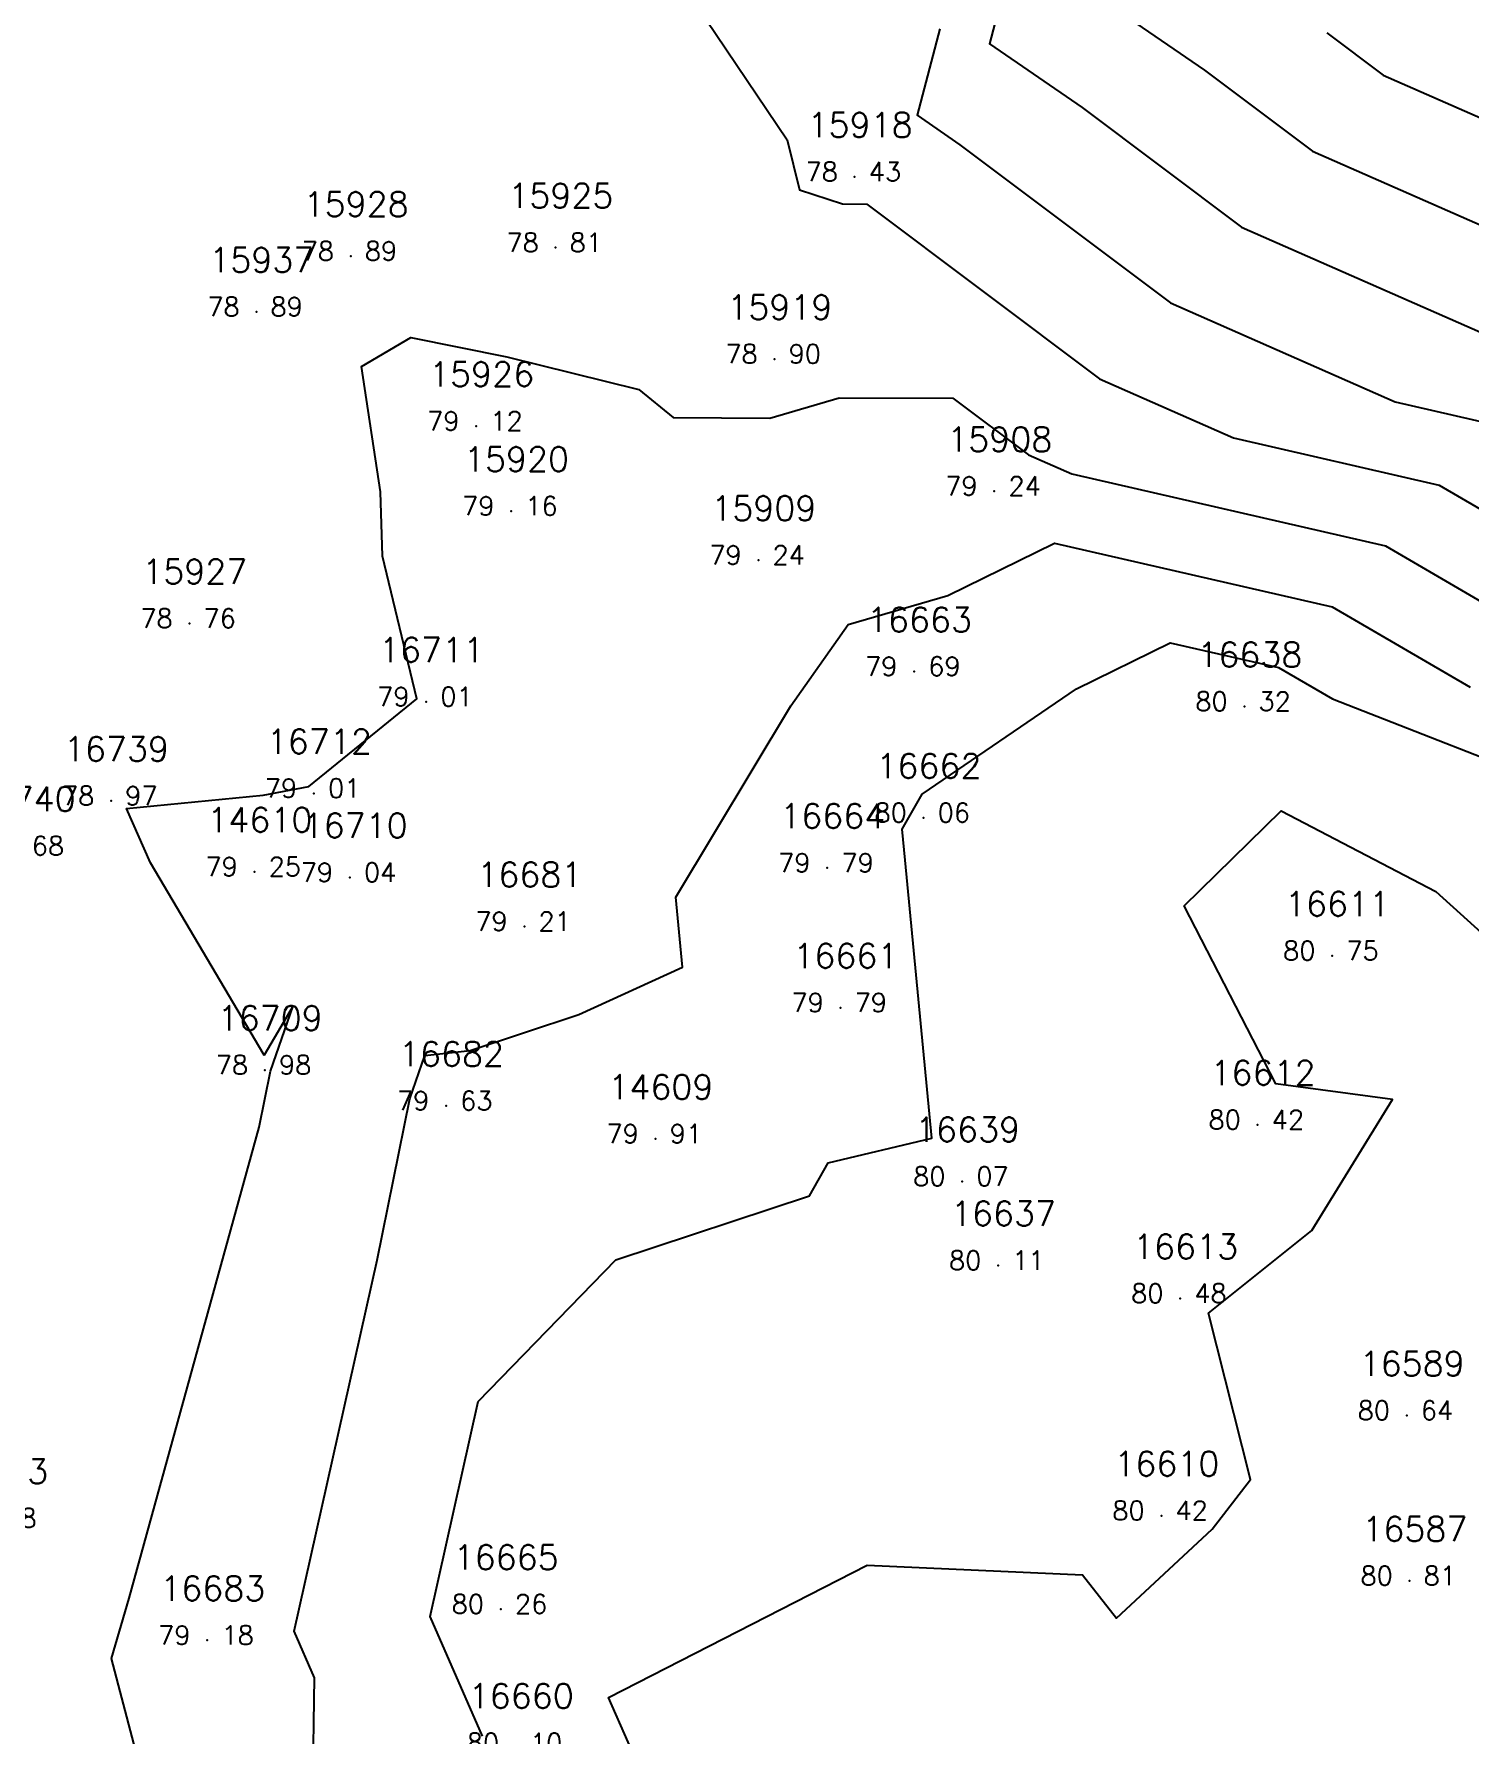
# Model space of a CAD drawing. Header units: millimetres. Extents: x 1412565 to 1412813, y 4931476 to 4931699.
# Drawn here: x 1412628.52 to 1412643.74, y 4931523.99 to 4931542 of the extents above; entities that cross this region are included whole.
import ezdxf
from ezdxf.enums import TextEntityAlignment as Align

# ---------------------------------------------------------------- set-up
doc = ezdxf.new("R2010")
doc.units = ezdxf.units.MM
for name, color, linetype in [('CIVIL', 50, 'Continuous'), ('CIVIL-DRAW', 80, 'Continuous'), ('CIVIL-NONAME', 130, 'Continuous'), ('CIVIL-TEXT', 240, 'Continuous'), ('CIVIL-Z', 50, 'Continuous'), ('Tcontours0', 7, 'Continuous'), ('Tcontours1', 7, 'Continuous'), ('Tcontours2', 7, 'Continuous')]:
    doc.layers.add(name, color=color, linetype=linetype)
doc.styles.add('CIVILCADMAIN', font='TXT.SHX')
doc.styles.get("Standard").update_dxf_attribs({"font": 'arial.ttf'})

# ---------------------------------------------------------------- blocks, each defined once
blk = doc.blocks.new('CIVIL-ZZ')
at = {"layer": 'CIVIL-DRAW'}
blk.add_point((0, 0), dxfattribs=at)
at = {"layer": 'CIVIL-NONAME'}
blk.add_attdef('NAME', text='', height=1.8, dxfattribs=at).set_placement((0, 2.1), align=Align.CENTER)
at = {"layer": 'CIVIL-TEXT', "flags": 8}
blk.add_attdef('TEXT', text='', height=2, dxfattribs=at).set_placement((0.2, -3.3), align=Align.CENTER)
at = {"layer": 'CIVIL-Z'}
blk.add_attdef('Z1', text='', height=1.6, dxfattribs=at).set_placement((-0.75, -0.225), align=Align.RIGHT)
blk.add_attdef('Z2', (0.75, -0.225), '', height=1.6, dxfattribs=at)

msp = doc.modelspace()

# ---------------------------------------------------------------- linework, layer by layer
at = {"layer": 'Tcontours0', "elevation": 80}
msp.add_lwpolyline([(1412633.275, 4931523.974), (1412632.721, 4931525.241), (1412633.231, 4931527.52), (1412634.688, 4931529.019), (1412636.743, 4931529.697), (1412636.938, 4931530.047), (1412638.038, 4931530.31), (1412637.754, 4931533.253), (1412637.723, 4931533.582), (1412637.934, 4931533.951), (1412639.572, 4931535.068), (1412640.565, 4931535.556), (1412641.713, 4931535.292), (1412642.283, 4931534.96), (1412644.829, 4931533.967)], dxfattribs=at)
at = {"layer": 'Tcontours1'}
for points, elevation in [([(1412639.417, 4931542.657), (1412640.928, 4931541.62), (1412642.07, 4931540.762), (1412644.201, 4931539.825), (1412645.536, 4931539.387), (1412646.272, 4931539.07), (1412647.369, 4931536.864), (1412648.347, 4931535.08), (1412649.282, 4931534.357), (1412649.687, 4931533.714), (1412651.473, 4931533.096), (1412652.608, 4931532.834), (1412652.948, 4931531.718), (1412652.999, 4931531.499), (1412653.255, 4931531.28), (1412653.415, 4931531.189), (1412654.876, 4931530.565), (1412658.339, 4931529.086), (1412659.583, 4931529.104), (1412663.683, 4931527.323), (1412667.083, 4931528.939)], 77), ([(1412638.121, 4931542.059), (1412637.881, 4931541.142), (1412638.335, 4931540.83), (1412640.566, 4931539.154), (1412642.948, 4931538.107), (1412643.98, 4931537.87)], 78), ([(1412629.692, 4931523.482), (1412629.345, 4931524.797), (1412629.532, 4931525.436), (1412630.909, 4931530.426), (1412631.029, 4931531.018), (1412631.27, 4931531.71), (1412630.962, 4931531.186), (1412629.759, 4931533.226), (1412629.503, 4931533.8), (1412630.952, 4931533.94), (1412631.437, 4931534.032), (1412632.58, 4931534.963), (1412632.216, 4931536.474), (1412632.197, 4931537.153), (1412631.994, 4931538.481), (1412632.516, 4931538.789), (1412633.535, 4931538.582), (1412634.934, 4931538.237), (1412635.297, 4931537.941), (1412636.32, 4931537.934), (1412637.055, 4931538.148), (1412638.261, 4931538.147), (1412639.061, 4931537.546), (1412639.522, 4931537.343), (1412642.846, 4931536.581), (1412645.2, 4931535.21)], 79)]:
    msp.add_lwpolyline(points, dxfattribs=dict(at, elevation=elevation))
at = {"layer": 'Tcontours2'}
for points, elevation in [([(1412634.358, 4931544.069), (1412636.506, 4931540.882), (1412636.636, 4931540.352), (1412637.093, 4931540.203), (1412637.348, 4931540.202), (1412639.813, 4931538.35), (1412641.235, 4931537.725), (1412643.413, 4931537.226), (1412645.247, 4931536.157)], 78.5), ([(1412639.168, 4931543.883), (1412638.649, 4931541.899), (1412639.631, 4931541.225), (1412641.318, 4931539.958), (1412644.464, 4931538.575), (1412644.585, 4931538.535), (1412646.738, 4931537.609), (1412647.123, 4931536.836), (1412648.272, 4931534.74), (1412648.85, 4931534.293), (1412649.339, 4931533.516), (1412651.44, 4931532.788), (1412651.458, 4931532.746), (1412651.686, 4931531.766), (1412652.927, 4931530.702), (1412653.705, 4931530.262), (1412658.13, 4931528.373), (1412658.511, 4931527.873), (1412662.357, 4931526.201), (1412663.057, 4931525.9), (1412664.371, 4931525.962), (1412666.953, 4931526.611)], 77.5), ([(1412642.224, 4931542.015), (1412642.822, 4931541.566), (1412643.939, 4931541.075), (1412645.307, 4931540.626), (1412645.834, 4931540.465), (1412646.249, 4931540.068), (1412646.386, 4931539.932), (1412646.283, 4931539.573), (1412647.615, 4931536.893), (1412648.423, 4931535.42), (1412649.715, 4931534.421), (1412650.034, 4931533.913), (1412651.445, 4931533.424), (1412653.727, 4931532.899), (1412653.742, 4931532.897), (1412653.763, 4931532.9), (1412654.04, 4931532.214), (1412654.154, 4931531.677), (1412658.204, 4931529.947), (1412661.521, 4931529.993), (1412664.575, 4931528.667), (1412666.952, 4931529.559)], 76.5), ([(1412631.478, 4931523.4), (1412631.497, 4931524.593), (1412631.281, 4931525.088), (1412632.159, 4931529.015), (1412632.506, 4931530.726), (1412632.665, 4931531.183), (1412633.147, 4931531.238), (1412634.296, 4931531.618), (1412635.395, 4931532.12), (1412635.325, 4931532.86), (1412636.545, 4931534.889), (1412637.153, 4931535.748), (1412638.209, 4931536.056), (1412639.338, 4931536.611), (1412642.28, 4931535.937), (1412643.742, 4931535.085)], 79.5), ([(1412635.027, 4931523.439), (1412634.611, 4931524.385), (1412637.353, 4931525.786), (1412639.633, 4931525.684), (1412639.996, 4931525.226), (1412641.01, 4931526.168), (1412641.415, 4931526.695), (1412640.97, 4931528.455), (1412642.065, 4931529.33), (1412642.921, 4931530.717), (1412641.682, 4931530.884), (1412640.711, 4931532.769), (1412641.739, 4931533.775), (1412643.38, 4931532.922), (1412644.708, 4931531.722)], 80.5)]:
    msp.add_lwpolyline(points, dxfattribs=dict(at, elevation=elevation))

# ---------------------------------------------------------------- block references
at = {"layer": 'CIVIL'}
ref = msp.add_blockref('CIVIL-ZZ', (1412637.22, 4931540.49, 78.43), dxfattribs=dict(at, xscale=0.2, yscale=0.2))
ref.add_attrib('Z2', '43', (1412637.37, 4931540.445), dxfattribs={"layer": 'CIVIL-Z', "height": 0.2, "style": 'CIVILCADMAIN'})
ref.add_attrib('Z1', '78', (1412636.7, 4931540.445), dxfattribs={"layer": 'CIVIL-Z', "height": 0.2, "style": 'CIVILCADMAIN'})
ref.add_attrib('NAME', '15918', (1412636.72, 4931540.91), dxfattribs={"layer": 'CIVIL-NONAME', "height": 0.26, "style": 'CIVILCADMAIN'})
ref = msp.add_blockref('CIVIL-ZZ', (1412631.88, 4931539.65, 78.89), dxfattribs=dict(at, xscale=0.2, yscale=0.2))
ref.add_attrib('Z2', '89', (1412632.03, 4931539.605), dxfattribs={"layer": 'CIVIL-Z', "height": 0.2, "style": 'CIVILCADMAIN'})
ref.add_attrib('Z1', '78', (1412631.36, 4931539.605), dxfattribs={"layer": 'CIVIL-Z', "height": 0.2, "style": 'CIVILCADMAIN'})
ref.add_attrib('NAME', '15928', (1412631.38, 4931540.07), dxfattribs={"layer": 'CIVIL-NONAME', "height": 0.26, "style": 'CIVILCADMAIN'})
ref = msp.add_blockref('CIVIL-ZZ', (1412634.05, 4931539.74, 78.81), dxfattribs=dict(at, xscale=0.2, yscale=0.2))
ref.add_attrib('Z2', '81', (1412634.2, 4931539.695), dxfattribs={"layer": 'CIVIL-Z', "height": 0.2, "style": 'CIVILCADMAIN'})
ref.add_attrib('Z1', '78', (1412633.53, 4931539.695), dxfattribs={"layer": 'CIVIL-Z', "height": 0.2, "style": 'CIVILCADMAIN'})
ref.add_attrib('NAME', '15925', (1412633.55, 4931540.16), dxfattribs={"layer": 'CIVIL-NONAME', "height": 0.26, "style": 'CIVILCADMAIN'})
ref = msp.add_blockref('CIVIL-ZZ', (1412630.88, 4931539.06, 78.89), dxfattribs=dict(at, xscale=0.2, yscale=0.2))
ref.add_attrib('Z2', '89', (1412631.03, 4931539.015), dxfattribs={"layer": 'CIVIL-Z', "height": 0.2, "style": 'CIVILCADMAIN'})
ref.add_attrib('Z1', '78', (1412630.36, 4931539.015), dxfattribs={"layer": 'CIVIL-Z', "height": 0.2, "style": 'CIVILCADMAIN'})
ref.add_attrib('NAME', '15937', (1412630.38, 4931539.48), dxfattribs={"layer": 'CIVIL-NONAME', "height": 0.26, "style": 'CIVILCADMAIN'})
ref = msp.add_blockref('CIVIL-ZZ', (1412636.37, 4931538.56, 78.9), dxfattribs=dict(at, xscale=0.2, yscale=0.2))
ref.add_attrib('Z2', '90', (1412636.52, 4931538.515), dxfattribs={"layer": 'CIVIL-Z', "height": 0.2, "style": 'CIVILCADMAIN'})
ref.add_attrib('Z1', '78', (1412635.85, 4931538.515), dxfattribs={"layer": 'CIVIL-Z', "height": 0.2, "style": 'CIVILCADMAIN'})
ref.add_attrib('NAME', '15919', (1412635.87, 4931538.98), dxfattribs={"layer": 'CIVIL-NONAME', "height": 0.26, "style": 'CIVILCADMAIN'})
ref = msp.add_blockref('CIVIL-ZZ', (1412633.21, 4931537.85, 79.12), dxfattribs=dict(at, xscale=0.2, yscale=0.2))
ref.add_attrib('Z2', '12', (1412633.36, 4931537.805), dxfattribs={"layer": 'CIVIL-Z', "height": 0.2, "style": 'CIVILCADMAIN'})
ref.add_attrib('Z1', '79', (1412632.69, 4931537.805), dxfattribs={"layer": 'CIVIL-Z', "height": 0.2, "style": 'CIVILCADMAIN'})
ref.add_attrib('NAME', '15926', (1412632.71, 4931538.27), dxfattribs={"layer": 'CIVIL-NONAME', "height": 0.26, "style": 'CIVILCADMAIN'})
ref = msp.add_blockref('CIVIL-ZZ', (1412638.7, 4931537.16, 79.24), dxfattribs=dict(at, xscale=0.2, yscale=0.2))
ref.add_attrib('Z2', '24', (1412638.85, 4931537.115), dxfattribs={"layer": 'CIVIL-Z', "height": 0.2, "style": 'CIVILCADMAIN'})
ref.add_attrib('Z1', '79', (1412638.18, 4931537.115), dxfattribs={"layer": 'CIVIL-Z', "height": 0.2, "style": 'CIVILCADMAIN'})
ref.add_attrib('NAME', '15908', (1412638.2, 4931537.58), dxfattribs={"layer": 'CIVIL-NONAME', "height": 0.26, "style": 'CIVILCADMAIN'})
ref = msp.add_blockref('CIVIL-ZZ', (1412633.58, 4931536.95, 79.16), dxfattribs=dict(at, xscale=0.2, yscale=0.2))
ref.add_attrib('Z2', '16', (1412633.73, 4931536.905), dxfattribs={"layer": 'CIVIL-Z', "height": 0.2, "style": 'CIVILCADMAIN'})
ref.add_attrib('Z1', '79', (1412633.06, 4931536.905), dxfattribs={"layer": 'CIVIL-Z', "height": 0.2, "style": 'CIVILCADMAIN'})
ref.add_attrib('NAME', '15920', (1412633.08, 4931537.37), dxfattribs={"layer": 'CIVIL-NONAME', "height": 0.26, "style": 'CIVILCADMAIN'})
ref = msp.add_blockref('CIVIL-ZZ', (1412636.2, 4931536.43, 79.24), dxfattribs=dict(at, xscale=0.2, yscale=0.2))
ref.add_attrib('Z2', '24', (1412636.35, 4931536.385), dxfattribs={"layer": 'CIVIL-Z', "height": 0.2, "style": 'CIVILCADMAIN'})
ref.add_attrib('Z1', '79', (1412635.68, 4931536.385), dxfattribs={"layer": 'CIVIL-Z', "height": 0.2, "style": 'CIVILCADMAIN'})
ref.add_attrib('NAME', '15909', (1412635.7, 4931536.85), dxfattribs={"layer": 'CIVIL-NONAME', "height": 0.26, "style": 'CIVILCADMAIN'})
ref = msp.add_blockref('CIVIL-ZZ', (1412630.17, 4931535.76, 78.76), dxfattribs=dict(at, xscale=0.2, yscale=0.2))
ref.add_attrib('Z2', '76', (1412630.32, 4931535.715), dxfattribs={"layer": 'CIVIL-Z', "height": 0.2, "style": 'CIVILCADMAIN'})
ref.add_attrib('Z1', '78', (1412629.65, 4931535.715), dxfattribs={"layer": 'CIVIL-Z', "height": 0.2, "style": 'CIVILCADMAIN'})
ref.add_attrib('NAME', '15927', (1412629.67, 4931536.18), dxfattribs={"layer": 'CIVIL-NONAME', "height": 0.26, "style": 'CIVILCADMAIN'})
ref = msp.add_blockref('CIVIL-ZZ', (1412637.85, 4931535.25, 79.69), dxfattribs=dict(at, xscale=0.2, yscale=0.2))
ref.add_attrib('Z2', '69', (1412638, 4931535.205), dxfattribs={"layer": 'CIVIL-Z', "height": 0.2, "style": 'CIVILCADMAIN'})
ref.add_attrib('Z1', '79', (1412637.33, 4931535.205), dxfattribs={"layer": 'CIVIL-Z', "height": 0.2, "style": 'CIVILCADMAIN'})
ref.add_attrib('NAME', '16663', (1412637.35, 4931535.67), dxfattribs={"layer": 'CIVIL-NONAME', "height": 0.26, "style": 'CIVILCADMAIN'})
ref = msp.add_blockref('CIVIL-ZZ', (1412632.68, 4931534.93, 79.01), dxfattribs=dict(at, xscale=0.2, yscale=0.2))
ref.add_attrib('Z2', '01', (1412632.83, 4931534.885), dxfattribs={"layer": 'CIVIL-Z', "height": 0.2, "style": 'CIVILCADMAIN'})
ref.add_attrib('Z1', '79', (1412632.16, 4931534.885), dxfattribs={"layer": 'CIVIL-Z', "height": 0.2, "style": 'CIVILCADMAIN'})
ref.add_attrib('NAME', '16711', (1412632.18, 4931535.35), dxfattribs={"layer": 'CIVIL-NONAME', "height": 0.26, "style": 'CIVILCADMAIN'})
ref = msp.add_blockref('CIVIL-ZZ', (1412641.35, 4931534.88, 80.32), dxfattribs=dict(at, xscale=0.2, yscale=0.2))
ref.add_attrib('Z2', '32', (1412641.5, 4931534.835), dxfattribs={"layer": 'CIVIL-Z', "height": 0.2, "style": 'CIVILCADMAIN'})
ref.add_attrib('Z1', '80', (1412640.83, 4931534.835), dxfattribs={"layer": 'CIVIL-Z', "height": 0.2, "style": 'CIVILCADMAIN'})
ref.add_attrib('NAME', '16638', (1412640.85, 4931535.3), dxfattribs={"layer": 'CIVIL-NONAME', "height": 0.26, "style": 'CIVILCADMAIN'})
ref = msp.add_blockref('CIVIL-ZZ', (1412629.34, 4931533.88, 78.97), dxfattribs=dict(at, xscale=0.2, yscale=0.2))
ref.add_attrib('Z2', '97', (1412629.49, 4931533.835), dxfattribs={"layer": 'CIVIL-Z', "height": 0.2, "style": 'CIVILCADMAIN'})
ref.add_attrib('Z1', '78', (1412628.82, 4931533.835), dxfattribs={"layer": 'CIVIL-Z', "height": 0.2, "style": 'CIVILCADMAIN'})
ref.add_attrib('NAME', '16739', (1412628.84, 4931534.3), dxfattribs={"layer": 'CIVIL-NONAME', "height": 0.26, "style": 'CIVILCADMAIN'})
ref = msp.add_blockref('CIVIL-ZZ', (1412631.49, 4931533.96, 79.01), dxfattribs=dict(at, xscale=0.2, yscale=0.2))
ref.add_attrib('Z2', '01', (1412631.64, 4931533.915), dxfattribs={"layer": 'CIVIL-Z', "height": 0.2, "style": 'CIVILCADMAIN'})
ref.add_attrib('Z1', '79', (1412630.97, 4931533.915), dxfattribs={"layer": 'CIVIL-Z', "height": 0.2, "style": 'CIVILCADMAIN'})
ref.add_attrib('NAME', '16712', (1412630.99, 4931534.38), dxfattribs={"layer": 'CIVIL-NONAME', "height": 0.26, "style": 'CIVILCADMAIN'})
ref = msp.add_blockref('CIVIL-ZZ', (1412637.95, 4931533.7, 80.06), dxfattribs=dict(at, xscale=0.2, yscale=0.2))
ref.add_attrib('Z2', '06', (1412638.1, 4931533.655), dxfattribs={"layer": 'CIVIL-Z', "height": 0.2, "style": 'CIVILCADMAIN'})
ref.add_attrib('Z1', '80', (1412637.43, 4931533.655), dxfattribs={"layer": 'CIVIL-Z', "height": 0.2, "style": 'CIVILCADMAIN'})
ref.add_attrib('NAME', '16662', (1412637.45, 4931534.12), dxfattribs={"layer": 'CIVIL-NONAME', "height": 0.26, "style": 'CIVILCADMAIN'})
ref = msp.add_blockref('CIVIL-ZZ', (1412628.35, 4931533.35, 78.68), dxfattribs=dict(at, xscale=0.2, yscale=0.2))
ref.add_attrib('Z2', '68', (1412628.5, 4931533.305), dxfattribs={"layer": 'CIVIL-Z', "height": 0.2, "style": 'CIVILCADMAIN'})
ref.add_attrib('Z1', '78', (1412627.83, 4931533.305), dxfattribs={"layer": 'CIVIL-Z', "height": 0.2, "style": 'CIVILCADMAIN'})
ref.add_attrib('NAME', '16740', (1412627.85, 4931533.77), dxfattribs={"layer": 'CIVIL-NONAME', "height": 0.26, "style": 'CIVILCADMAIN'})
ref = msp.add_blockref('CIVIL-ZZ', (1412636.93, 4931533.17, 79.79), dxfattribs=dict(at, xscale=0.2, yscale=0.2))
ref.add_attrib('Z2', '79', (1412637.08, 4931533.125), dxfattribs={"layer": 'CIVIL-Z', "height": 0.2, "style": 'CIVILCADMAIN'})
ref.add_attrib('Z1', '79', (1412636.41, 4931533.125), dxfattribs={"layer": 'CIVIL-Z', "height": 0.2, "style": 'CIVILCADMAIN'})
ref.add_attrib('NAME', '16664', (1412636.43, 4931533.59), dxfattribs={"layer": 'CIVIL-NONAME', "height": 0.26, "style": 'CIVILCADMAIN'})
ref = msp.add_blockref('CIVIL-ZZ', (1412630.86, 4931533.13, 79.25), dxfattribs=dict(at, xscale=0.2, yscale=0.2))
ref.add_attrib('Z2', '25', (1412631.01, 4931533.085), dxfattribs={"layer": 'CIVIL-Z', "height": 0.2, "style": 'CIVILCADMAIN'})
ref.add_attrib('Z1', '79', (1412630.34, 4931533.085), dxfattribs={"layer": 'CIVIL-Z', "height": 0.2, "style": 'CIVILCADMAIN'})
ref.add_attrib('NAME', '14610', (1412630.36, 4931533.55), dxfattribs={"layer": 'CIVIL-NONAME', "height": 0.26, "style": 'CIVILCADMAIN'})
ref = msp.add_blockref('CIVIL-ZZ', (1412631.87, 4931533.07, 79.04), dxfattribs=dict(at, xscale=0.2, yscale=0.2))
ref.add_attrib('Z2', '04', (1412632.02, 4931533.025), dxfattribs={"layer": 'CIVIL-Z', "height": 0.2, "style": 'CIVILCADMAIN'})
ref.add_attrib('Z1', '79', (1412631.35, 4931533.025), dxfattribs={"layer": 'CIVIL-Z', "height": 0.2, "style": 'CIVILCADMAIN'})
ref.add_attrib('NAME', '16710', (1412631.37, 4931533.49), dxfattribs={"layer": 'CIVIL-NONAME', "height": 0.26, "style": 'CIVILCADMAIN'})
ref = msp.add_blockref('CIVIL-ZZ', (1412633.72, 4931532.55, 79.21), dxfattribs=dict(at, xscale=0.2, yscale=0.2))
ref.add_attrib('Z2', '21', (1412633.87, 4931532.505), dxfattribs={"layer": 'CIVIL-Z', "height": 0.2, "style": 'CIVILCADMAIN'})
ref.add_attrib('Z1', '79', (1412633.2, 4931532.505), dxfattribs={"layer": 'CIVIL-Z', "height": 0.2, "style": 'CIVILCADMAIN'})
ref.add_attrib('NAME', '16681', (1412633.22, 4931532.97), dxfattribs={"layer": 'CIVIL-NONAME', "height": 0.26, "style": 'CIVILCADMAIN'})
ref = msp.add_blockref('CIVIL-ZZ', (1412642.28, 4931532.24, 80.75), dxfattribs=dict(at, xscale=0.2, yscale=0.2))
ref.add_attrib('Z2', '75', (1412642.43, 4931532.195), dxfattribs={"layer": 'CIVIL-Z', "height": 0.2, "style": 'CIVILCADMAIN'})
ref.add_attrib('Z1', '80', (1412641.76, 4931532.195), dxfattribs={"layer": 'CIVIL-Z', "height": 0.2, "style": 'CIVILCADMAIN'})
ref.add_attrib('NAME', '16611', (1412641.78, 4931532.66), dxfattribs={"layer": 'CIVIL-NONAME', "height": 0.26, "style": 'CIVILCADMAIN'})
ref = msp.add_blockref('CIVIL-ZZ', (1412637.07, 4931531.69, 79.79), dxfattribs=dict(at, xscale=0.2, yscale=0.2))
ref.add_attrib('Z2', '79', (1412637.22, 4931531.645), dxfattribs={"layer": 'CIVIL-Z', "height": 0.2, "style": 'CIVILCADMAIN'})
ref.add_attrib('Z1', '79', (1412636.55, 4931531.645), dxfattribs={"layer": 'CIVIL-Z', "height": 0.2, "style": 'CIVILCADMAIN'})
ref.add_attrib('NAME', '16661', (1412636.57, 4931532.11), dxfattribs={"layer": 'CIVIL-NONAME', "height": 0.26, "style": 'CIVILCADMAIN'})
ref = msp.add_blockref('CIVIL-ZZ', (1412630.97, 4931531.03, 78.98), dxfattribs=dict(at, xscale=0.2, yscale=0.2))
ref.add_attrib('Z2', '98', (1412631.12, 4931530.985), dxfattribs={"layer": 'CIVIL-Z', "height": 0.2, "style": 'CIVILCADMAIN'})
ref.add_attrib('Z1', '78', (1412630.45, 4931530.985), dxfattribs={"layer": 'CIVIL-Z', "height": 0.2, "style": 'CIVILCADMAIN'})
ref.add_attrib('NAME', '16709', (1412630.47, 4931531.45), dxfattribs={"layer": 'CIVIL-NONAME', "height": 0.26, "style": 'CIVILCADMAIN'})
ref = msp.add_blockref('CIVIL-ZZ', (1412632.89, 4931530.65, 79.63), dxfattribs=dict(at, xscale=0.2, yscale=0.2))
ref.add_attrib('Z2', '63', (1412633.04, 4931530.605), dxfattribs={"layer": 'CIVIL-Z', "height": 0.2, "style": 'CIVILCADMAIN'})
ref.add_attrib('Z1', '79', (1412632.37, 4931530.605), dxfattribs={"layer": 'CIVIL-Z', "height": 0.2, "style": 'CIVILCADMAIN'})
ref.add_attrib('NAME', '16682', (1412632.39, 4931531.07), dxfattribs={"layer": 'CIVIL-NONAME', "height": 0.26, "style": 'CIVILCADMAIN'})
ref = msp.add_blockref('CIVIL-ZZ', (1412641.49, 4931530.45, 80.42), dxfattribs=dict(at, xscale=0.2, yscale=0.2))
ref.add_attrib('Z2', '42', (1412641.64, 4931530.405), dxfattribs={"layer": 'CIVIL-Z', "height": 0.2, "style": 'CIVILCADMAIN'})
ref.add_attrib('Z1', '80', (1412640.97, 4931530.405), dxfattribs={"layer": 'CIVIL-Z', "height": 0.2, "style": 'CIVILCADMAIN'})
ref.add_attrib('NAME', '16612', (1412640.99, 4931530.87), dxfattribs={"layer": 'CIVIL-NONAME', "height": 0.26, "style": 'CIVILCADMAIN'})
ref = msp.add_blockref('CIVIL-ZZ', (1412635.11, 4931530.3, 79.91), dxfattribs=dict(at, xscale=0.2, yscale=0.2))
ref.add_attrib('Z2', '91', (1412635.26, 4931530.255), dxfattribs={"layer": 'CIVIL-Z', "height": 0.2, "style": 'CIVILCADMAIN'})
ref.add_attrib('Z1', '79', (1412634.59, 4931530.255), dxfattribs={"layer": 'CIVIL-Z', "height": 0.2, "style": 'CIVILCADMAIN'})
ref.add_attrib('NAME', '14609', (1412634.61, 4931530.72), dxfattribs={"layer": 'CIVIL-NONAME', "height": 0.26, "style": 'CIVILCADMAIN'})
ref = msp.add_blockref('CIVIL-ZZ', (1412638.36, 4931529.85, 80.07), dxfattribs=dict(at, xscale=0.2, yscale=0.2))
ref.add_attrib('Z2', '07', (1412638.51, 4931529.805), dxfattribs={"layer": 'CIVIL-Z', "height": 0.2, "style": 'CIVILCADMAIN'})
ref.add_attrib('Z1', '80', (1412637.84, 4931529.805), dxfattribs={"layer": 'CIVIL-Z', "height": 0.2, "style": 'CIVILCADMAIN'})
ref.add_attrib('NAME', '16639', (1412637.86, 4931530.27), dxfattribs={"layer": 'CIVIL-NONAME', "height": 0.26, "style": 'CIVILCADMAIN'})
ref = msp.add_blockref('CIVIL-ZZ', (1412638.74, 4931528.96, 80.11), dxfattribs=dict(at, xscale=0.2, yscale=0.2))
ref.add_attrib('Z2', '11', (1412638.89, 4931528.915), dxfattribs={"layer": 'CIVIL-Z', "height": 0.2, "style": 'CIVILCADMAIN'})
ref.add_attrib('Z1', '80', (1412638.22, 4931528.915), dxfattribs={"layer": 'CIVIL-Z', "height": 0.2, "style": 'CIVILCADMAIN'})
ref.add_attrib('NAME', '16637', (1412638.24, 4931529.38), dxfattribs={"layer": 'CIVIL-NONAME', "height": 0.26, "style": 'CIVILCADMAIN'})
ref = msp.add_blockref('CIVIL-ZZ', (1412640.67, 4931528.61, 80.48), dxfattribs=dict(at, xscale=0.2, yscale=0.2))
ref.add_attrib('Z2', '48', (1412640.82, 4931528.565), dxfattribs={"layer": 'CIVIL-Z', "height": 0.2, "style": 'CIVILCADMAIN'})
ref.add_attrib('Z1', '80', (1412640.15, 4931528.565), dxfattribs={"layer": 'CIVIL-Z', "height": 0.2, "style": 'CIVILCADMAIN'})
ref.add_attrib('NAME', '16613', (1412640.17, 4931529.03), dxfattribs={"layer": 'CIVIL-NONAME', "height": 0.26, "style": 'CIVILCADMAIN'})
ref = msp.add_blockref('CIVIL-ZZ', (1412643.07, 4931527.37, 80.64), dxfattribs=dict(at, xscale=0.2, yscale=0.2))
ref.add_attrib('Z2', '64', (1412643.22, 4931527.325), dxfattribs={"layer": 'CIVIL-Z', "height": 0.2, "style": 'CIVILCADMAIN'})
ref.add_attrib('Z1', '80', (1412642.55, 4931527.325), dxfattribs={"layer": 'CIVIL-Z', "height": 0.2, "style": 'CIVILCADMAIN'})
ref.add_attrib('NAME', '16589', (1412642.57, 4931527.79), dxfattribs={"layer": 'CIVIL-NONAME', "height": 0.26, "style": 'CIVILCADMAIN'})
ref = msp.add_blockref('CIVIL-ZZ', (1412640.47, 4931526.31, 80.42), dxfattribs=dict(at, xscale=0.2, yscale=0.2))
ref.add_attrib('Z2', '42', (1412640.62, 4931526.265), dxfattribs={"layer": 'CIVIL-Z', "height": 0.2, "style": 'CIVILCADMAIN'})
ref.add_attrib('Z1', '80', (1412639.95, 4931526.265), dxfattribs={"layer": 'CIVIL-Z', "height": 0.2, "style": 'CIVILCADMAIN'})
ref.add_attrib('NAME', '16610', (1412639.97, 4931526.73), dxfattribs={"layer": 'CIVIL-NONAME', "height": 0.26, "style": 'CIVILCADMAIN'})
ref = msp.add_blockref('CIVIL-ZZ', (1412628.06, 4931526.23, 78.68), dxfattribs=dict(at, xscale=0.2, yscale=0.2))
ref.add_attrib('Z2', '68', (1412628.21, 4931526.185), dxfattribs={"layer": 'CIVIL-Z', "height": 0.2, "style": 'CIVILCADMAIN'})
ref.add_attrib('Z1', '78', (1412627.54, 4931526.185), dxfattribs={"layer": 'CIVIL-Z', "height": 0.2, "style": 'CIVILCADMAIN'})
ref.add_attrib('NAME', '16713', (1412627.56, 4931526.65), dxfattribs={"layer": 'CIVIL-NONAME', "height": 0.26, "style": 'CIVILCADMAIN'})
ref = msp.add_blockref('CIVIL-ZZ', (1412643.1, 4931525.62, 80.81), dxfattribs=dict(at, xscale=0.2, yscale=0.2))
ref.add_attrib('Z2', '81', (1412643.25, 4931525.575), dxfattribs={"layer": 'CIVIL-Z', "height": 0.2, "style": 'CIVILCADMAIN'})
ref.add_attrib('Z1', '80', (1412642.58, 4931525.575), dxfattribs={"layer": 'CIVIL-Z', "height": 0.2, "style": 'CIVILCADMAIN'})
ref.add_attrib('NAME', '16587', (1412642.6, 4931526.04), dxfattribs={"layer": 'CIVIL-NONAME', "height": 0.26, "style": 'CIVILCADMAIN'})
ref = msp.add_blockref('CIVIL-ZZ', (1412633.47, 4931525.32, 80.26), dxfattribs=dict(at, xscale=0.2, yscale=0.2))
ref.add_attrib('Z2', '26', (1412633.62, 4931525.275), dxfattribs={"layer": 'CIVIL-Z', "height": 0.2, "style": 'CIVILCADMAIN'})
ref.add_attrib('Z1', '80', (1412632.95, 4931525.275), dxfattribs={"layer": 'CIVIL-Z', "height": 0.2, "style": 'CIVILCADMAIN'})
ref.add_attrib('NAME', '16665', (1412632.97, 4931525.74), dxfattribs={"layer": 'CIVIL-NONAME', "height": 0.26, "style": 'CIVILCADMAIN'})
ref = msp.add_blockref('CIVIL-ZZ', (1412630.36, 4931524.99, 79.18), dxfattribs=dict(at, xscale=0.2, yscale=0.2))
ref.add_attrib('Z2', '18', (1412630.51, 4931524.945), dxfattribs={"layer": 'CIVIL-Z', "height": 0.2, "style": 'CIVILCADMAIN'})
ref.add_attrib('Z1', '79', (1412629.84, 4931524.945), dxfattribs={"layer": 'CIVIL-Z', "height": 0.2, "style": 'CIVILCADMAIN'})
ref.add_attrib('NAME', '16683', (1412629.86, 4931525.41), dxfattribs={"layer": 'CIVIL-NONAME', "height": 0.26, "style": 'CIVILCADMAIN'})
ref = msp.add_blockref('CIVIL-ZZ', (1412633.63, 4931523.85, 80.1), dxfattribs=dict(at, xscale=0.2, yscale=0.2))
ref.add_attrib('Z2', '10', (1412633.78, 4931523.805), dxfattribs={"layer": 'CIVIL-Z', "height": 0.2, "style": 'CIVILCADMAIN'})
ref.add_attrib('Z1', '80', (1412633.11, 4931523.805), dxfattribs={"layer": 'CIVIL-Z', "height": 0.2, "style": 'CIVILCADMAIN'})
ref.add_attrib('NAME', '16660', (1412633.13, 4931524.27), dxfattribs={"layer": 'CIVIL-NONAME', "height": 0.26, "style": 'CIVILCADMAIN'})

doc.saveas('drawing.dxf')
